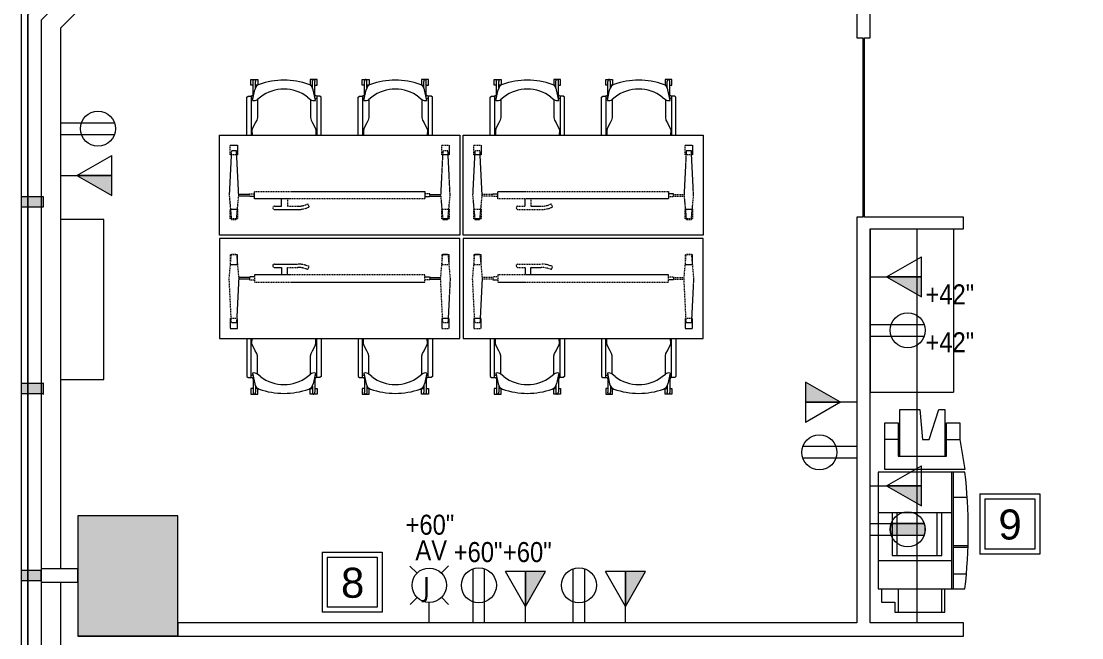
# Model space of a CAD drawing. Header units: inches. Extents: x 1 to 4574, y -953 to 1388.
# Drawn here: x 1012.3 to 1330.3, y 1002.3 to 1187 of the extents above; entities that cross this region are included whole.
import ezdxf

# ---------------------------------------------------------------- set-up
doc = ezdxf.new("R2010")
doc.units = ezdxf.units.IN
doc.header["$MEASUREMENT"] = 0
for name, pattern in [('Dash', [0.25, 0.125, -0.125]), ('IMPORT-PHANTOM4', [0.625, 0.3125, -0.0625, 0.0625, -0.0625, 0.0625, -0.0625]), ('Overhead', [0.15625, 0.09375, -0.0625])]:
    doc.linetypes.add(name, pattern=pattern)
for name, color, linetype, lineweight in [('3rd Floor Revit Background_dwg', 8, 'Continuous', 9), ('A-ANNO-NOTE', 131, 'Continuous', 20), ('A-Area', 7, 'IMPORT-PHANTOM4', 9), ('A-FLOR', 192, 'Continuous', 9), ('A-WALL', 113, 'Continuous', 50), ('A-Wall-Exst', 7, 'Continuous', 9), ('AWAEX', 7, 'Continuous', 9), ('E-COMM-IDEN', 2, 'Continuous', 9), ('E-ELEC-FIXT-IDEN', 2, 'Continuous', 9), ('I-FURN', 30, 'Continuous', 9), ('I-FURN-HDLN', 30, 'Continuous', 9), ('I-WALL', 2, 'Continuous', 9), ('MHV', 7, 'Continuous', 9), ('Q-CASE', 31, 'Continuous', 9)]:
    doc.layers.add(name, color=color, linetype=linetype, lineweight=lineweight)
doc.styles.add('Arial', font='arial.ttf', dxfattribs={"height": 9})
doc.styles.add('Arial_3', font='arial.ttf', dxfattribs={"width": 0.85, "height": 6})
doc.styles.add('Tahoma', font='tahoma.ttf', dxfattribs={"height": 6})

# ---------------------------------------------------------------- blocks, each defined once
blk = doc.blocks.new('Training Tables - 30x72-592698-3rd Floor New Construction - Tel_Data_Elec Plan')
at = {"layer": 'I-FURN'}
for p, q in [((-36, 15), (-36, -15)), ((36, 15), (-36, 15)), ((36, -15), (36, 15)), ((-36, -15), (36, -15)), ((-27.85, -15), (-27.85, -26.41)), ((-26.54, -26.71), (-26.54, -15)), ((-26.3, -16.32), (-26.25, -15.29)), ((-26.25, -15.29), (-26.22, -15)), ((-7.15, -15.29), (-7.18, -15)), ((-7.1, -16.32), (-7.15, -15.29)), ((-6.87, -26.71), (-6.87, -15)), ((-5.56, -15), (-5.56, -26.41)), ((5.56, -15), (5.56, -26.41)), ((6.87, -26.71), (6.87, -15)), ((7.1, -16.32), (7.15, -15.29)), ((7.15, -15.29), (7.18, -15)), ((26.25, -15.29), (26.22, -15)), ((26.3, -16.32), (26.25, -15.29)), ((26.54, -26.71), (26.54, -15)), ((27.85, -15), (27.85, -26.41)), ((-26.21, -16.85), (-26.3, -16.32)), ((-25.75, -17.75), (-26.21, -16.85)), ((-25.31, -18.7), (-25.75, -17.75)), ((-24.86, -19.49), (-25.31, -18.7)), ((-8.55, -19.49), (-8.1, -18.7)), ((-8.1, -18.7), (-7.65, -17.75)), ((-7.65, -17.75), (-7.2, -16.85)), ((-7.2, -16.85), (-7.1, -16.32)), ((7.2, -16.85), (7.1, -16.32)), ((7.65, -17.75), (7.2, -16.85)), ((8.1, -18.7), (7.65, -17.75)), ((8.55, -19.49), (8.1, -18.7)), ((24.86, -19.49), (25.31, -18.7)), ((25.31, -18.7), (25.75, -17.75)), ((25.75, -17.75), (26.21, -16.85)), ((26.21, -16.85), (26.3, -16.32)), ((-24.67, -20.24), (-24.86, -19.49)), ((-24.67, -25.69), (-24.67, -20.24)), ((-8.73, -20.24), (-8.55, -19.49)), ((-8.73, -25.69), (-8.73, -20.24)), ((8.73, -20.24), (8.55, -19.49)), ((8.73, -25.69), (8.73, -20.24)), ((24.67, -20.24), (24.86, -19.49)), ((24.67, -25.69), (24.67, -20.24)), ((-26.12, -25.37), (-25.46, -28.6)), ((-7.28, -25.37), (-7.95, -28.6)), ((7.28, -25.37), (7.95, -28.6)), ((26.12, -25.37), (25.46, -28.6)), ((-27.85, -26.41), (-27.48, -26.71)), ((-27.48, -26.71), (-26.54, -26.71)), ((-25.98, -26.05), (-25.98, -31.1)), ((-23.76, -26.39), (-24.67, -25.69)), ((-9.64, -26.39), (-8.73, -25.69)), ((-7.42, -26.05), (-7.42, -31.1)), ((-5.93, -26.71), (-6.87, -26.71)), ((-5.56, -26.41), (-5.93, -26.71)), ((5.56, -26.41), (5.93, -26.71)), ((5.93, -26.71), (6.87, -26.71)), ((7.42, -26.05), (7.42, -31.1)), ((9.64, -26.39), (8.73, -25.69)), ((23.76, -26.39), (24.67, -25.69)), ((25.98, -26.05), (25.98, -31.1)), ((27.48, -26.71), (26.54, -26.71)), ((27.85, -26.41), (27.48, -26.71)), ((-26.63, -30), (-26.63, -31.69)), ((-25.98, -30), (-26.63, -30)), ((-26.63, -31.69), (-24.58, -31.69)), ((-25.98, -31.1), (-25.98, -31.19)), ((-25.98, -31.19), (-25.96, -31.3)), ((-25.96, -31.3), (-25.93, -31.4)), ((-25.93, -31.4), (-25.89, -31.49)), ((-25.89, -31.49), (-25.83, -31.57)), ((-25.83, -31.57), (-25.77, -31.63)), ((-25.77, -31.63), (-25.71, -31.67)), ((-25.71, -31.67), (-25.64, -31.69)), ((-25.64, -31.69), (-25.57, -31.69)), ((-25.57, -31.69), (-25.5, -31.67)), ((-25.5, -31.67), (-25.44, -31.63)), ((-25.44, -31.63), (-25.38, -31.57)), ((-25.38, -31.57), (-25.33, -31.49)), ((-25.33, -31.49), (-25.28, -31.4)), ((-25.28, -31.4), (-25.25, -31.3)), ((-25.25, -31.3), (-25.23, -31.19)), ((-25.23, -29.27), (-25.23, -31.08)), ((-24.58, -30), (-25.23, -30)), ((-25.23, -31.19), (-25.23, -31.08)), ((-24.58, -31.69), (-24.58, -30)), ((-8.82, -30), (-8.18, -30)), ((-8.82, -31.69), (-8.82, -30)), ((-6.78, -31.69), (-8.82, -31.69)), ((-8.18, -29.27), (-8.18, -31.08)), ((-8.18, -31.08), (-8.17, -31.19)), ((-8.17, -31.19), (-8.15, -31.3)), ((-8.15, -31.3), (-8.12, -31.4)), ((-8.12, -31.4), (-8.08, -31.49)), ((-8.08, -31.49), (-8.03, -31.57)), ((-8.03, -31.57), (-7.97, -31.63)), ((-7.97, -31.63), (-7.9, -31.67)), ((-7.9, -31.67), (-7.83, -31.69)), ((-7.83, -31.69), (-7.76, -31.69)), ((-7.76, -31.69), (-7.7, -31.67)), ((-7.7, -31.67), (-7.63, -31.63)), ((-7.63, -31.63), (-7.57, -31.57)), ((-7.57, -31.57), (-7.52, -31.49)), ((-7.52, -31.49), (-7.48, -31.4)), ((-7.48, -31.4), (-7.45, -31.3)), ((-7.45, -31.3), (-7.43, -31.19)), ((-7.43, -31.19), (-7.42, -31.1)), ((-7.42, -30), (-6.78, -30)), ((-6.78, -30), (-6.78, -31.69)), ((6.78, -30), (6.78, -31.69)), ((7.42, -30), (6.78, -30)), ((6.78, -31.69), (8.82, -31.69)), ((7.43, -31.19), (7.42, -31.1)), ((7.45, -31.3), (7.43, -31.19)), ((7.48, -31.4), (7.45, -31.3)), ((7.52, -31.49), (7.48, -31.4)), ((7.57, -31.57), (7.52, -31.49)), ((7.63, -31.63), (7.57, -31.57)), ((7.7, -31.67), (7.63, -31.63)), ((7.76, -31.69), (7.7, -31.67)), ((7.83, -31.69), (7.76, -31.69)), ((7.9, -31.67), (7.83, -31.69)), ((7.97, -31.63), (7.9, -31.67)), ((8.03, -31.57), (7.97, -31.63)), ((8.08, -31.49), (8.03, -31.57)), ((8.12, -31.4), (8.08, -31.49)), ((8.15, -31.3), (8.12, -31.4)), ((8.17, -31.19), (8.15, -31.3)), ((8.18, -31.08), (8.17, -31.19)), ((8.18, -29.27), (8.18, -31.08)), ((8.82, -30), (8.18, -30)), ((8.82, -31.69), (8.82, -30)), ((24.58, -30), (25.23, -30)), ((24.58, -31.69), (24.58, -30)), ((26.63, -31.69), (24.58, -31.69)), ((25.23, -29.27), (25.23, -31.08)), ((25.23, -31.19), (25.23, -31.08)), ((25.25, -31.3), (25.23, -31.19)), ((25.28, -31.4), (25.25, -31.3)), ((25.33, -31.49), (25.28, -31.4)), ((25.38, -31.57), (25.33, -31.49)), ((25.44, -31.63), (25.38, -31.57)), ((25.5, -31.67), (25.44, -31.63)), ((25.57, -31.69), (25.5, -31.67)), ((25.64, -31.69), (25.57, -31.69)), ((25.71, -31.67), (25.64, -31.69)), ((25.77, -31.63), (25.71, -31.67)), ((25.83, -31.57), (25.77, -31.63)), ((25.89, -31.49), (25.83, -31.57)), ((25.93, -31.4), (25.89, -31.49)), ((25.96, -31.3), (25.93, -31.4)), ((25.98, -31.19), (25.96, -31.3)), ((25.98, -30), (26.63, -30)), ((25.98, -31.1), (25.98, -31.19)), ((26.63, -30), (26.63, -31.69))]:
    blk.add_line(p, q, dxfattribs=at)
for centre, radius, start, end in [((-25.73, -27.07), 1.74, 52.4563, 103.0064), ((-7.67, -27.07), 1.74, 76.9936, 127.5437), ((7.67, -27.07), 1.74, 52.4563, 103.0064), ((25.73, -27.07), 1.74, 76.9936, 127.5437), ((-26.64, -25.1), 0.933, 276.1183, 310.6025), ((-26.76, -27.75), 1.05, 42.6215, 77.957), ((-23.48, -28.29), 2, 188.9172, 250.5327), ((-16.7, -17.2), 11.59, 232.4563, 307.5437), ((-9.92, -28.29), 2, 289.4673, 351.0828), ((-6.65, -27.75), 1.05, 102.043, 137.3785), ((-6.77, -25.1), 0.933, 229.3975, 263.8817), ((6.77, -25.1), 0.933, 276.1183, 310.6025), ((6.65, -27.75), 1.05, 42.6215, 77.957), ((9.92, -28.29), 2, 188.9172, 250.5327), ((16.7, -17.2), 11.59, 232.4563, 307.5437), ((23.48, -28.29), 2, 289.4673, 351.0828), ((26.76, -27.75), 1.05, 102.043, 137.3785), ((26.64, -25.1), 0.933, 229.3975, 263.8817), ((-16.7, -9.11), 22.34, 250.5327, 289.4673), ((16.7, -9.11), 22.34, 250.5327, 289.4673)]:
    blk.add_arc(centre, radius, start, end, dxfattribs=at)
at = {"layer": 'I-FURN-HDLN', "linetype": 'Dash'}
for p, q in [((-33.13, 3), (-32.47, 10.3)), ((-32.8, 10.12), (-32.8, 7.16)), ((-30.6, 10.12), (-32.8, 10.12)), ((-32.47, 10.3), (-30.93, 10.3)), ((-30.93, 10.3), (-30.27, 3)), ((-30.6, 7.16), (-30.6, 10.12)), ((30.27, 3), (30.93, 10.3)), ((32.8, 10.12), (30.6, 10.12)), ((30.6, 10.12), (30.6, 7.16)), ((30.93, 10.3), (32.47, 10.3)), ((32.47, 10.3), (33.13, 3)), ((32.8, 7.16), (32.8, 10.12)), ((-32.8, 7.16), (-30.6, 7.16)), ((-19.56, 7.3), (-12.56, 7.3)), ((-9.57, 5.63), (-9.15, 6.54)), ((30.6, 7.16), (32.8, 7.16)), ((-27.07, 3.25), (-30.29, 3.25)), ((-27.07, 3.43), (-27.07, 2.57)), ((-25.57, 3.43), (-27.07, 3.43)), ((-25.57, 4.11), (-25.57, 1.89)), ((25.58, 4.11), (-25.57, 4.11)), ((-19.56, 6.3), (-17.4, 6.3)), ((-17.4, 6.3), (-17.4, 4.11)), ((-15.64, 6.3), (-12.56, 6.3)), ((-15.64, 4.11), (-15.64, 6.3)), ((25.58, 1.89), (25.58, 4.11)), ((25.58, 3.43), (27.08, 3.43)), ((27.08, 3.43), (27.08, 2.57)), ((27.08, 3.25), (30.29, 3.25)), ((-32.47, -10.29), (-33.13, 3)), ((-30.27, 3), (-30.93, -10.29)), ((-27.07, 2.75), (-30.28, 2.75)), ((-27.07, 2.57), (-25.57, 2.57)), ((-25.57, 1.89), (25.58, 1.89)), ((27.08, 2.57), (25.58, 2.57)), ((27.08, 2.75), (30.28, 2.75)), ((30.93, -10.29), (30.27, 3)), ((33.13, 3), (32.47, -10.29)), ((-32.8, -9.05), (-32.8, -12.01)), ((-30.6, -9.05), (-32.8, -9.05)), ((-30.6, -12.01), (-30.6, -9.05)), ((32.8, -9.05), (30.6, -9.05)), ((30.6, -9.05), (30.6, -12.01)), ((32.8, -12.01), (32.8, -9.05)), ((-32.8, -12.01), (-30.6, -12.01)), ((-30.93, -10.29), (-32.47, -10.29)), ((30.6, -12.01), (32.8, -12.01)), ((32.47, -10.29), (30.93, -10.29))]:
    blk.add_line(p, q, dxfattribs=at)
for centre, radius, start, end in [((-19.56, 6.8), 0.5, 90, 270), ((-12.56, -0.7), 8, 64.7939, 90), ((-12.56, -0.7), 7, 64.7589, 90)]:
    blk.add_arc(centre, radius, start, end, dxfattribs=at)
blk = doc.blocks.new('Training Tables - 30x72-1695247-3rd Floor New Construction - Tel_Data_Elec Plan')
at = {"layer": 'I-FURN'}
for p, q in [((-26.63, 31.69), (-24.58, 31.69)), ((-26.63, 30), (-26.63, 31.69)), ((-25.98, 30), (-26.63, 30)), ((-25.98, 31.19), (-25.96, 31.3)), ((-25.98, 31.1), (-25.98, 31.19)), ((-25.98, 26.05), (-25.98, 31.1)), ((-25.96, 31.3), (-25.93, 31.4)), ((-25.93, 31.4), (-25.89, 31.49)), ((-25.89, 31.49), (-25.83, 31.57)), ((-25.83, 31.57), (-25.77, 31.63)), ((-25.77, 31.63), (-25.71, 31.67)), ((-25.71, 31.67), (-25.64, 31.69)), ((-25.64, 31.69), (-25.57, 31.69)), ((-25.57, 31.69), (-25.5, 31.67)), ((-25.5, 31.67), (-25.44, 31.63)), ((-25.44, 31.63), (-25.38, 31.57)), ((-25.38, 31.57), (-25.33, 31.49)), ((-25.33, 31.49), (-25.28, 31.4)), ((-25.28, 31.4), (-25.25, 31.3)), ((-25.25, 31.3), (-25.23, 31.19)), ((-25.23, 31.19), (-25.23, 31.08)), ((-25.23, 29.27), (-25.23, 31.08)), ((-24.58, 30), (-25.23, 30)), ((-24.58, 31.69), (-24.58, 30)), ((-8.82, 31.69), (-8.82, 30)), ((-6.78, 31.69), (-8.82, 31.69)), ((-8.82, 30), (-8.18, 30)), ((-8.18, 31.08), (-8.17, 31.19)), ((-8.18, 29.27), (-8.18, 31.08)), ((-8.17, 31.19), (-8.15, 31.3)), ((-8.15, 31.3), (-8.12, 31.4)), ((-8.12, 31.4), (-8.08, 31.49)), ((-8.08, 31.49), (-8.03, 31.57)), ((-8.03, 31.57), (-7.97, 31.63)), ((-7.97, 31.63), (-7.9, 31.67)), ((-7.9, 31.67), (-7.83, 31.69)), ((-7.83, 31.69), (-7.76, 31.69)), ((-7.76, 31.69), (-7.7, 31.67)), ((-7.7, 31.67), (-7.63, 31.63)), ((-7.63, 31.63), (-7.57, 31.57)), ((-7.57, 31.57), (-7.52, 31.49)), ((-7.52, 31.49), (-7.48, 31.4)), ((-7.48, 31.4), (-7.45, 31.3)), ((-7.45, 31.3), (-7.43, 31.19)), ((-7.43, 31.19), (-7.42, 31.1)), ((-7.42, 26.05), (-7.42, 31.1)), ((-7.42, 30), (-6.78, 30)), ((-6.78, 30), (-6.78, 31.69)), ((6.78, 31.69), (8.82, 31.69)), ((6.78, 30), (6.78, 31.69)), ((7.42, 30), (6.78, 30)), ((7.43, 31.19), (7.42, 31.1)), ((7.42, 26.05), (7.42, 31.1)), ((7.45, 31.3), (7.43, 31.19)), ((7.48, 31.4), (7.45, 31.3)), ((7.52, 31.49), (7.48, 31.4)), ((7.57, 31.57), (7.52, 31.49)), ((7.63, 31.63), (7.57, 31.57)), ((7.7, 31.67), (7.63, 31.63)), ((7.76, 31.69), (7.7, 31.67)), ((7.83, 31.69), (7.76, 31.69)), ((7.9, 31.67), (7.83, 31.69)), ((7.97, 31.63), (7.9, 31.67)), ((8.03, 31.57), (7.97, 31.63)), ((8.08, 31.49), (8.03, 31.57)), ((8.12, 31.4), (8.08, 31.49)), ((8.15, 31.3), (8.12, 31.4)), ((8.17, 31.19), (8.15, 31.3)), ((8.18, 31.08), (8.17, 31.19)), ((8.18, 29.27), (8.18, 31.08)), ((8.82, 30), (8.18, 30)), ((8.82, 31.69), (8.82, 30)), ((24.58, 31.69), (24.58, 30)), ((26.63, 31.69), (24.58, 31.69)), ((24.58, 30), (25.23, 30)), ((25.25, 31.3), (25.23, 31.19)), ((25.23, 31.19), (25.23, 31.08)), ((25.23, 29.27), (25.23, 31.08)), ((25.28, 31.4), (25.25, 31.3)), ((25.33, 31.49), (25.28, 31.4)), ((25.38, 31.57), (25.33, 31.49)), ((25.44, 31.63), (25.38, 31.57)), ((25.5, 31.67), (25.44, 31.63)), ((25.57, 31.69), (25.5, 31.67)), ((25.64, 31.69), (25.57, 31.69)), ((25.71, 31.67), (25.64, 31.69)), ((25.77, 31.63), (25.71, 31.67)), ((25.83, 31.57), (25.77, 31.63)), ((25.89, 31.49), (25.83, 31.57)), ((25.93, 31.4), (25.89, 31.49)), ((25.96, 31.3), (25.93, 31.4)), ((25.98, 31.19), (25.96, 31.3)), ((25.98, 31.1), (25.98, 31.19)), ((25.98, 26.05), (25.98, 31.1)), ((25.98, 30), (26.63, 30)), ((26.63, 30), (26.63, 31.69)), ((-27.85, 26.41), (-27.48, 26.71)), ((-27.85, 15), (-27.85, 26.41)), ((-27.48, 26.71), (-26.54, 26.71)), ((-26.54, 26.71), (-26.54, 15)), ((-26.12, 25.37), (-25.46, 28.6)), ((-23.76, 26.39), (-24.67, 25.69)), ((-24.67, 25.69), (-24.67, 20.24)), ((-9.64, 26.39), (-8.73, 25.69)), ((-8.73, 25.69), (-8.73, 20.24)), ((-7.28, 25.37), (-7.95, 28.6)), ((-6.87, 26.71), (-6.87, 15)), ((-5.93, 26.71), (-6.87, 26.71)), ((-5.56, 26.41), (-5.93, 26.71)), ((-5.56, 15), (-5.56, 26.41)), ((5.56, 26.41), (5.93, 26.71)), ((5.56, 15), (5.56, 26.41)), ((5.93, 26.71), (6.87, 26.71)), ((6.87, 26.71), (6.87, 15)), ((7.28, 25.37), (7.95, 28.6)), ((9.64, 26.39), (8.73, 25.69)), ((8.73, 25.69), (8.73, 20.24)), ((23.76, 26.39), (24.67, 25.69)), ((24.67, 25.69), (24.67, 20.24)), ((26.12, 25.37), (25.46, 28.6)), ((26.54, 26.71), (26.54, 15)), ((27.48, 26.71), (26.54, 26.71)), ((27.85, 26.41), (27.48, 26.71)), ((27.85, 15), (27.85, 26.41)), ((-24.86, 19.49), (-25.31, 18.7)), ((-24.67, 20.24), (-24.86, 19.49)), ((-8.73, 20.24), (-8.55, 19.49)), ((-8.55, 19.49), (-8.1, 18.7)), ((8.55, 19.49), (8.1, 18.7)), ((8.73, 20.24), (8.55, 19.49)), ((24.67, 20.24), (24.86, 19.49)), ((24.86, 19.49), (25.31, 18.7)), ((-26.21, 16.85), (-26.3, 16.32)), ((-26.3, 16.32), (-26.25, 15.29)), ((-25.75, 17.75), (-26.21, 16.85)), ((-25.31, 18.7), (-25.75, 17.75)), ((-8.1, 18.7), (-7.65, 17.75)), ((-7.65, 17.75), (-7.2, 16.85)), ((-7.2, 16.85), (-7.1, 16.32)), ((-7.1, 16.32), (-7.15, 15.29)), ((7.2, 16.85), (7.1, 16.32)), ((7.1, 16.32), (7.15, 15.29)), ((7.65, 17.75), (7.2, 16.85)), ((8.1, 18.7), (7.65, 17.75)), ((25.31, 18.7), (25.75, 17.75)), ((25.75, 17.75), (26.21, 16.85)), ((26.21, 16.85), (26.3, 16.32)), ((26.3, 16.32), (26.25, 15.29)), ((-36, -15), (-36, 15)), ((-36, 15), (36, 15)), ((-26.25, 15.29), (-26.22, 15)), ((-7.15, 15.29), (-7.18, 15)), ((7.15, 15.29), (7.18, 15)), ((26.25, 15.29), (26.22, 15)), ((36, 15), (36, -15)), ((36, -15), (-36, -15))]:
    blk.add_line(p, q, dxfattribs=at)
for centre, radius, start, end in [((-23.48, 28.29), 2, 109.4673, 171.0828), ((-16.7, 9.11), 22.34, 70.5327, 109.4673), ((-16.7, 17.2), 11.59, 52.4563, 127.5437), ((-9.92, 28.29), 2, 8.9172, 70.5327), ((9.92, 28.29), 2, 109.4673, 171.0828), ((16.7, 9.11), 22.34, 70.5327, 109.4673), ((16.7, 17.2), 11.59, 52.4563, 127.5437), ((23.48, 28.29), 2, 8.9172, 70.5327), ((-26.76, 27.75), 1.05, 282.043, 317.3785), ((-26.64, 25.1), 0.933, 49.3975, 83.8817), ((-25.73, 27.07), 1.74, 256.9936, 307.5437), ((-7.67, 27.07), 1.74, 232.4563, 283.0064), ((-6.65, 27.75), 1.05, 222.6215, 257.957), ((-6.77, 25.1), 0.933, 96.1183, 130.6025), ((6.65, 27.75), 1.05, 282.043, 317.3785), ((6.77, 25.1), 0.933, 49.3975, 83.8817), ((7.67, 27.07), 1.74, 256.9936, 307.5437), ((25.73, 27.07), 1.74, 232.4563, 283.0064), ((26.76, 27.75), 1.05, 222.6215, 257.957), ((26.64, 25.1), 0.933, 96.1183, 130.6025)]:
    blk.add_arc(centre, radius, start, end, dxfattribs=at)
at = {"layer": 'I-FURN-HDLN', "linetype": 'Dash'}
for p, q in [((-32.47, 10.29), (-33.13, -3)), ((-32.8, 9.05), (-32.8, 12.01)), ((-32.8, 12.01), (-30.6, 12.01)), ((-30.93, 10.29), (-32.47, 10.29)), ((-30.27, -3), (-30.93, 10.29)), ((-30.6, 12.01), (-30.6, 9.05)), ((30.93, 10.29), (30.27, -3)), ((30.6, 12.01), (32.8, 12.01)), ((30.6, 9.05), (30.6, 12.01)), ((32.47, 10.29), (30.93, 10.29)), ((33.13, -3), (32.47, 10.29)), ((32.8, 12.01), (32.8, 9.05)), ((-30.6, 9.05), (-32.8, 9.05)), ((32.8, 9.05), (30.6, 9.05)), ((-33.13, -3), (-32.47, -10.3)), ((-30.93, -10.3), (-30.27, -3)), ((-27.07, -2.75), (-30.28, -2.75)), ((-27.07, -2.57), (-25.57, -2.57)), ((-27.07, -3.43), (-27.07, -2.57)), ((-25.57, -4.11), (-25.57, -1.89)), ((-25.57, -1.89), (25.58, -1.89)), ((25.58, -1.89), (25.58, -4.11)), ((27.08, -2.57), (25.58, -2.57)), ((27.08, -3.43), (27.08, -2.57)), ((27.08, -2.75), (30.28, -2.75)), ((30.27, -3), (30.93, -10.3)), ((32.47, -10.3), (33.13, -3)), ((-27.07, -3.25), (-30.29, -3.25)), ((-25.57, -3.43), (-27.07, -3.43)), ((25.58, -4.11), (-25.57, -4.11)), ((-19.56, -6.3), (-17.4, -6.3)), ((-17.4, -6.3), (-17.4, -4.11)), ((-15.64, -4.11), (-15.64, -6.3)), ((-15.64, -6.3), (-12.56, -6.3)), ((-9.57, -5.63), (-9.15, -6.54)), ((25.58, -3.43), (27.08, -3.43)), ((27.08, -3.25), (30.29, -3.25)), ((-32.8, -10.12), (-32.8, -7.16)), ((-32.8, -7.16), (-30.6, -7.16)), ((-30.6, -7.16), (-30.6, -10.12)), ((-19.56, -7.3), (-12.56, -7.3)), ((30.6, -7.16), (32.8, -7.16)), ((30.6, -10.12), (30.6, -7.16)), ((32.8, -7.16), (32.8, -10.12)), ((-30.6, -10.12), (-32.8, -10.12)), ((-32.47, -10.3), (-30.93, -10.3)), ((32.8, -10.12), (30.6, -10.12)), ((30.93, -10.3), (32.47, -10.3))]:
    blk.add_line(p, q, dxfattribs=at)
for centre, radius, start, end in [((-19.56, -6.8), 0.5, 90, 270), ((-12.56, 0.7), 7, 270, 295.2411), ((-12.56, 0.7), 8, 270, 295.2061)]:
    blk.add_arc(centre, radius, start, end, dxfattribs=at)
blk = doc.blocks.new('Copiers _ Printers - Copier - 60x27-V5-3rd Floor New Construction - Tel_Data_Elec Plan')
at = {"layer": 'I-FURN'}
for p, q in [((9.86, 11.5), (9.86, 15.92)), ((10.36, 11.5), (10.36, 15.92)), ((-26.89, 13.5), (-21.89, 13.5)), ((-26.89, 9.5), (-26.89, 13.5)), ((-21.89, 13.5), (-12.89, 15)), ((-21.89, 9.5), (-21.89, 13.5)), ((-12.89, 15), (-12.89, 0.62)), ((-12.14, 15), (-12.14, 0.62)), ((-4.64, 11.5), (-4.64, 15.67)), ((18.36, 11.5), (18.36, 15.45)), ((22.86, 0.62), (22.86, 15)), ((-12.14, 11.5), (22.86, 11.5)), ((-12.14, 11), (22.86, 11)), ((0, 0.62), (0, 11)), ((14.36, 0.62), (14.36, 11)), ((-30.89, 9), (-16.89, 9)), ((-30.89, 7.23), (-30.89, 9)), ((-21.91, 4.29), (-30.89, 7.23)), ((-21.89, 9.5), (-26.89, 9.5)), ((-16.89, 9.5), (-21.89, 9.5)), ((-16.89, 0.62), (-16.89, 9.5)), ((12.87, 8.09), (0, 8.09)), ((0, 6.59), (12.87, 6.59)), ((12.87, 6.59), (12.87, 8.09)), ((12.87, 0.62), (12.87, 6.59)), ((29.86, 9), (22.86, 9)), ((22.86, 8), (29.86, 8)), ((29.86, 0.62), (29.86, 9)), ((-21.91, 2.29), (-21.91, 4.29)), ((-30.89, 1.5), (-21.91, 2.29)), ((-30.89, 0.62), (-30.89, 1.5)), ((-30.89, -4.5), (-30.89, 0.62)), ((-16.89, -5), (-16.89, 0.62)), ((-12.89, 0.62), (-12.89, -9)), ((-12.14, 0.62), (-12.14, -11)), ((0, -11), (0, 0.62)), ((12.87, -5.33), (12.87, 0.62)), ((14.36, -11), (14.36, 0.62)), ((22.86, -11), (22.86, 0.62)), ((29.86, -6), (29.86, 0.62)), ((-16.89, -4.5), (-30.89, -4.5)), ((-26.89, -5), (-21.89, -5)), ((-26.89, -9), (-26.89, -5)), ((-21.89, -5), (-21.89, -9)), ((-21.89, -5), (-16.89, -5)), ((12.87, -5.33), (0, -5.33)), ((12.87, -6.83), (12.87, -5.33)), ((22.86, -5), (29.86, -5)), ((26.86, -6), (29.86, -6)), ((26.86, -10), (26.86, -6)), ((-21.89, -9), (-26.89, -9)), ((-12.89, -9), (-21.89, -9)), ((0, -6.83), (12.87, -6.83)), ((-12.14, -11), (22.86, -11)), ((22.86, -10), (26.86, -10))]:
    blk.add_line(p, q, dxfattribs=at)
blk.add_arc((5.36, -137.63), 153.63, 83.459, 96.541, dxfattribs=at)
blk = doc.blocks.new('Counter Top _No Backsplash_ - Standard Counter Top-2526227-3rd Floor New Construction - Tel_Data_Elec Plan')
at = {"layer": 'Q-CASE', "lineweight": 13}
for p, q in [((-47.26, 14), (-47.26, 25)), ((-47.26, 25), (1.74, 25)), ((1.74, 14), (1.74, 25)), ((-47.26, 0), (-47.26, 14)), ((1.74, 0), (1.74, 14)), ((1.74, 0), (-47.26, 0))]:
    blk.add_line(p, q, dxfattribs=at)
blk = doc.blocks.new('Upper Cabinet - Standard Upper Cabinet-2423421-3rd Floor New Construction - Tel_Data_Elec Plan')
at = {"layer": 'Q-CASE', "linetype": 'Overhead'}
for p, q in [((-47.26, 14), (70.8, 14)), ((-47.26, 0), (-47.26, 14)), ((70.8, 14), (70.8, 0))]:
    blk.add_line(p, q, dxfattribs=at)
at = {"layer": 'Q-CASE', "lineweight": 13}
blk.add_line((70.8, 0), (-47.26, 0), dxfattribs=at)
blk = doc.blocks.new('Base Cabinet - Standard Base Cabinet-2526844-3rd Floor New Construction - Tel_Data_Elec Plan')
at = {"layer": 'Q-CASE', "lineweight": 13}
blk.add_line((48.24, 0), (-0.76, 0), dxfattribs=at)
blk = doc.blocks.new('3rd Floor Revit Background_dwg-1506769-3rd Floor New Construction - Tel_Data_Elec Plan')
at = {"layer": 'AWAEX'}
for points in [[(-858.63, 1131.46), (-858.63, 1134.46), (-865.32, 1134.46), (-865.32, 1131.46)], [(-865.32, 1075.46), (-858.63, 1075.46), (-858.63, 1078.46), (-865.32, 1078.46)], [(-818.32, 1002.78), (-818.32, 1038.78), (-848.32, 1038.78), (-848.32, 1002.78)], [(-865.32, 1019.46), (-859.32, 1019.46), (-859.32, 1022.46), (-865.32, 1022.46)]]:
    blk.add_hatch(color=256, dxfattribs=at).paths.add_polyline_path(points, flags=0)
at = {"layer": 'A-Area', "flags": 128}
for points in [[(1884.9, 180.92), (1805.75, 260.07), (1767.28, 260.07), (1767.28, 298.53), (1688.13, 377.68), (735.1, 377.68), (571.4, 213.99), (494.75, 290.64), (524.68, 320.57), (524.68, 419.78), (401.76, 542.7), (362.39, 542.7), (362.39, 582.06), (243.34, 701.12), (204.04, 701.12), (204.04, 740.42), (84.92, 859.54), (45.55, 859.54), (45.55, 898.9), (-441.32, 1385.78), (-666.56, 1385.78), (-745.3, 1307.04), (-745.3, 1267.7), (-784.64, 1267.7), (-863.31, 1189.03), (-863.31, 289.89), (-745.28, 171.87), (-705.91, 171.87), (-705.91, 132.5), (-587.52, 14.1), (-548.15, 14.1), (-548.15, -25.26), (-39.5, -533.91), (-0.12, -533.91), (-0.12, -573.29), (115.81, -689.22), (514.38, -689.22), (542.18, -661.42), (569.98, -689.22), (1686.6, -689.22), (1766.06, -609.77), (1766.06, -570.38), (1805.44, -570.38), (1884.9, -490.93), (1884.9, 180.92)], [(231.68, -689.22), (115.81, -689.22), (-0.12, -573.29), (-0.12, -533.91), (-39.5, -533.91), (-548.15, -25.26), (-548.15, 14.1), (-587.52, 14.1), (-705.91, 132.5), (-705.91, 171.87), (-745.28, 171.87), (-863.31, 289.89), (-863.31, 1189.03), (-784.64, 1267.7), (-745.3, 1267.7)]]:
    blk.add_lwpolyline(points, dxfattribs=at)
at = {"layer": 'A-Wall-Exst'}
blk.add_line((-853.57, 1134.74), (-853.57, 1131.24), dxfattribs=at)
at = {"layer": 'AWAEX'}
for p, q in [((-863.31, 291.87), (-863.31, 1187.05)), ((-858.63, 1134.46), (-865.32, 1134.46)), ((-865.32, 1134.46), (-865.32, 1131.46)), ((-858.63, 1131.46), (-858.63, 1134.46)), ((-865.32, 1131.46), (-858.63, 1131.46)), ((-858.63, 1078.46), (-865.32, 1078.46)), ((-865.32, 1078.46), (-865.32, 1075.46)), ((-858.63, 1075.21), (-858.63, 1078.71)), ((-858.63, 1075.46), (-858.63, 1078.46)), ((-865.32, 1075.46), (-858.63, 1075.46)), ((-818.32, 1038.78), (-848.32, 1038.78)), ((-848.32, 1038.78), (-848.32, 1002.78)), ((-818.32, 1002.78), (-818.32, 1038.78)), ((-859.32, 1022.46), (-865.32, 1022.46)), ((-865.32, 1022.46), (-865.32, 1019.46)), ((-859.32, 1019.46), (-859.32, 1022.46)), ((-865.32, 1019.46), (-859.32, 1019.46)), ((-853.57, 1018.91), (-853.57, 519.37)), ((-848.32, 1002.78), (-818.32, 1002.78)), ((-818.32, 1002.78), (-848.32, 1002.78))]:
    blk.add_line(p, q, dxfattribs=at)
at = {"layer": 'AWAEX', "flags": 128}
for points in [[(364.39, 582.89), (244.17, 703.12), (206.24, 703.12), (206.24, 741.05), (85.75, 861.54), (47.55, 861.54), (47.55, 899.73), (-440.49, 1387.78), (-667.39, 1387.78), (-747.3, 1307.87), (-747.3, 1269.7), (-785.47, 1269.7), (-865.32, 1189.85), (-865.32, 289.08), (-746.11, 169.87), (-707.91, 169.87), (-707.91, 131.67), (-588.35, 12.1), (-550.15, 12.1), (-550.15, -26.09), (-40.33, -535.91), (3.88, -535.91)], [(-746.3, 1263.7), (-782.98, 1263.7), (-859.32, 1187.36), (-859.32, 1022.91)], [(-746.3, 1257.95), (-780.6, 1257.95), (-853.57, 1184.98), (-853.57, 1022.91)], [(-859.32, 1018.91), (-859.32, 291.56), (-743.62, 175.87), (-701.91, 175.87), (-701.91, 134.16), (-585.86, 18.1), (-544.15, 18.1), (-544.15, -23.61), (-311.41, -256.34)]]:
    blk.add_lwpolyline(points, dxfattribs=at)
at = {"layer": 'MHV', "flags": 128}
blk.add_lwpolyline([(-840.57, 1079.68), (-840.57, 1127.68), (-853.57, 1127.68), (-853.57, 1079.68)], close=True, dxfattribs=at)
blk = doc.blocks.new('FORM Equipment_Fixture Tag - Square-214315-3rd Floor New Construction - Tel_Data_Elec Plan')
at = {"layer": 'A-ANNO-NOTE'}
for p, q in [((-0.09375, 0.09375), (0.09375, 0.09375)), ((-0.09375, 0.09375), (0.09375, 0.09375)), ((-0.09375, 0.09375), (0.09375, 0.09375)), ((-0.09375, 0.09375), (-0.09375, -0.09375)), ((-0.078125, 0.078125), (-0.078125, -0.078125)), ((-0.078125, 0.078125), (0.078125, 0.078125)), ((0.078125, 0.078125), (0.078125, -0.078125)), ((0.09375, 0.09375), (0.09375, -0.09375)), ((0.09375, -0.09375), (-0.09375, -0.09375)), ((0.078125, -0.078125), (-0.078125, -0.078125))]:
    blk.add_line(p, q, dxfattribs=at)

msp = doc.modelspace()

# ---------------------------------------------------------------- hatches: boundary and pattern name
at = {"layer": 'A-ANNO-NOTE', "lineweight": 9}
for points in [[(1039.39, 1134.84), (1039.39, 1140.84), (1028.93, 1140.84)], [(1282.26, 1104.42), (1282.26, 1110.42), (1271.8, 1110.42)], [(1257.96, 1072.84), (1247.5, 1078.84), (1247.5, 1072.84)], [(1282.26, 1041.78), (1282.26, 1047.78), (1271.8, 1047.78)], [(1272.9, 1034.3), (1273.01, 1035.95), (1272.9, 1035.25)], [(1272.96, 1033.84), (1273.01, 1035.95), (1272.91, 1034.19)], [(1273.04, 1033.49), (1273.01, 1035.95), (1272.96, 1033.84)], [(1273.01, 1035.95), (1283.19, 1036.18), (1273.07, 1036.18)], [(1283.25, 1035.95), (1283.19, 1036.18), (1273.01, 1035.95)], [(1273.04, 1033.49), (1283.36, 1035.25), (1273.01, 1035.95)], [(1283.36, 1035.25), (1283.25, 1035.95), (1273.01, 1035.95)], [(1283.22, 1033.49), (1283.36, 1035.25), (1273.04, 1033.49)], [(1283.19, 1036.18), (1273.18, 1036.52), (1273.07, 1036.18)], [(1283.19, 1036.18), (1283.08, 1036.52), (1273.18, 1036.52)], [(1283.22, 1033.49), (1283.29, 1033.84), (1283.36, 1035.25)], [(1283.29, 1033.84), (1283.34, 1034.19), (1283.36, 1035.25)], [(1283.34, 1034.19), (1283.36, 1034.3), (1283.36, 1035.25)], [(1273.18, 1033.04), (1283.22, 1033.49), (1273.04, 1033.49)], [(1283.08, 1033.04), (1283.22, 1033.49), (1273.18, 1033.04)], [(1163.5, 1011.68), (1169.5, 1022.14), (1163.5, 1022.14)], [(1193.5, 1011.68), (1199.5, 1022.14), (1193.5, 1022.14)]]:
    msp.add_hatch(color=256, dxfattribs=at).paths.add_polyline_path(points, flags=0)

# ---------------------------------------------------------------- linework, layer by layer
at = {"layer": 'A-ANNO-NOTE'}
for p, q in [((1024.01, 1156.58), (1040.21, 1156.58)), ((1024.01, 1153.1), (1040.21, 1153.1)), ((1028.93, 1140.84), (1039.39, 1146.84)), ((1039.39, 1134.84), (1039.39, 1146.84)), ((1024.01, 1140.84), (1039.39, 1140.84)), ((1039.39, 1140.84), (1028.93, 1140.84)), ((1028.93, 1140.84), (1039.39, 1134.84)), ((1028.93, 1140.84), (1039.39, 1134.84)), ((1039.39, 1134.84), (1039.39, 1140.84)), ((1271.8, 1110.42), (1282.26, 1116.42)), ((1282.26, 1104.42), (1282.26, 1116.42)), ((1266.88, 1110.42), (1282.26, 1110.42)), ((1282.26, 1110.42), (1271.8, 1110.42)), ((1271.8, 1110.42), (1282.26, 1104.42)), ((1271.8, 1110.42), (1282.26, 1104.42)), ((1282.26, 1104.42), (1282.26, 1110.42)), ((1266.88, 1096.16), (1283.08, 1096.16)), ((1266.88, 1092.68), (1283.08, 1092.68)), ((1247.5, 1078.84), (1247.5, 1072.84)), ((1257.96, 1072.84), (1247.5, 1078.84)), ((1247.5, 1078.84), (1247.5, 1066.84)), ((1257.96, 1072.84), (1247.5, 1078.84)), ((1247.5, 1072.84), (1257.96, 1072.84)), ((1262.88, 1072.84), (1247.5, 1072.84)), ((1257.96, 1072.84), (1247.5, 1066.84)), ((1262.88, 1059.58), (1246.68, 1059.58)), ((1262.88, 1056.1), (1246.68, 1056.1)), ((1271.8, 1047.78), (1282.26, 1053.78)), ((1282.26, 1041.78), (1282.26, 1053.78)), ((1266.88, 1047.78), (1282.26, 1047.78)), ((1282.26, 1047.78), (1271.8, 1047.78)), ((1271.8, 1047.78), (1282.26, 1041.78)), ((1271.8, 1047.78), (1282.26, 1041.78)), ((1282.26, 1041.78), (1282.26, 1047.78)), ((1266.88, 1036.52), (1283.08, 1036.52)), ((1283.08, 1036.52), (1273.18, 1036.52)), ((1266.88, 1033.04), (1283.08, 1033.04)), ((1273.18, 1033.04), (1283.08, 1033.04)), ((1130.96, 1021.64), (1128.83, 1023.76)), ((1138.25, 1021.7), (1140.37, 1023.83)), ((1147.75, 1006.76), (1147.75, 1022.96)), ((1151.24, 1006.76), (1151.24, 1022.96)), ((1163.5, 1011.68), (1157.5, 1022.14)), ((1169.5, 1022.14), (1157.5, 1022.14)), ((1169.5, 1022.14), (1163.5, 1022.14)), ((1163.5, 1022.14), (1163.5, 1011.68)), ((1163.5, 1011.68), (1169.5, 1022.14)), ((1163.5, 1006.76), (1163.5, 1022.14)), ((1163.5, 1011.68), (1169.5, 1022.14)), ((1177.75, 1006.76), (1177.75, 1022.96)), ((1181.24, 1006.76), (1181.24, 1022.96)), ((1193.5, 1011.68), (1187.5, 1022.14)), ((1199.5, 1022.14), (1187.5, 1022.14)), ((1199.5, 1022.14), (1193.5, 1022.14)), ((1193.5, 1022.14), (1193.5, 1011.68)), ((1193.5, 1011.68), (1199.5, 1022.14)), ((1193.5, 1006.76), (1193.5, 1022.14)), ((1193.5, 1011.68), (1199.5, 1022.14)), ((1131.02, 1014.34), (1128.9, 1012.22)), ((1134.63, 1006.78), (1134.63, 1012.87)), ((1138.31, 1014.41), (1140.44, 1012.28))]:
    msp.add_line(p, q, dxfattribs=at)
for centre, radius in [((1035.25, 1154.84), 5.25), ((1278.13, 1094.42), 5.25), ((1251.64, 1057.84), 5.25), ((1278.13, 1034.78), 5.25), ((1134.63, 1018.02), 5.16), ((1149.5, 1018.01), 5.25), ((1179.5, 1018.01), 5.25)]:
    msp.add_circle(centre, radius, dxfattribs=at)
for start, end in [(160.6207, 199.3793), (340.6207, 19.3793)]:
    msp.add_arc((1278.13, 1034.78), 5.25, start, end, dxfattribs=at)
at = {"layer": 'A-FLOR', "lineweight": 13}
for p, q in [((1018.26, 1187.36), (1018.26, 1022.91)), ((1018.26, 1018.91), (1018.26, 291.55))]:
    msp.add_line(p, q, dxfattribs=at)
at = {"layer": 'A-WALL', "color": 250, "lineweight": 20}
for p, q in [((1262.88, 1194.07), (1262.88, 1182.07)), ((1266.88, 1182.07), (1266.88, 1194.07)), ((1262.88, 1182.07), (1264.63, 1182.07)), ((1265.13, 1182.07), (1266.88, 1182.07)), ((1264.63, 1128.34), (1262.88, 1128.34)), ((1262.88, 1128.34), (1262.88, 1006.78)), ((1266.88, 1128.34), (1265.13, 1128.34)), ((1266.88, 1006.78), (1266.88, 1124.84)), ((1029.26, 1022.91), (1018.26, 1022.91)), ((1018.26, 1022.91), (1018.26, 1018.91)), ((1029.26, 1018.91), (1029.26, 1022.91)), ((1018.26, 1018.91), (1029.26, 1018.91)), ((1262.88, 1006.78), (1059.26, 1006.78)), ((1059.26, 1006.78), (1059.26, 1002.78)), ((1294.88, 1006.78), (1266.88, 1006.78)), ((1294.88, 1002.78), (1294.88, 1006.78)), ((1059.26, 1002.78), (1294.88, 1002.78))]:
    msp.add_line(p, q, dxfattribs=at)
at = {"layer": 'I-WALL', "color": 250, "lineweight": 20}
for p, q in [((1264.63, 1182.07), (1264.63, 1128.34)), ((1265.13, 1128.34), (1265.13, 1182.07)), ((1294.88, 1128.34), (1266.88, 1128.34)), ((1294.88, 1124.84), (1294.88, 1128.34)), ((1266.88, 1124.84), (1294.88, 1124.84))]:
    msp.add_line(p, q, dxfattribs=at)

# ---------------------------------------------------------------- block references
at = {"layer": '3rd Floor Revit Background_dwg', "color": 7}
msp.add_blockref('3rd Floor Revit Background_dwg-1506769-3rd Floor New Construction - Tel_Data_Elec Plan', (1877.58, 0), dxfattribs=at)
at = {"layer": 'A-ANNO-NOTE', "xscale": 96, "yscale": 96, "zscale": 96}
for p in [(1308.7, 1036.37), (1111.55, 1018.91)]:
    msp.add_blockref('FORM Equipment_Fixture Tag - Square-214315-3rd Floor New Construction - Tel_Data_Elec Plan', p, dxfattribs=at)
at = {"layer": 'I-FURN'}
for name, p in [('Training Tables - 30x72-1695247-3rd Floor New Construction - Tel_Data_Elec Plan', (1107.76, 1137.92)), ('Training Tables - 30x72-1695247-3rd Floor New Construction - Tel_Data_Elec Plan', (1180.76, 1137.92)), ('Training Tables - 30x72-592698-3rd Floor New Construction - Tel_Data_Elec Plan', (1107.76, 1106.97)), ('Training Tables - 30x72-592698-3rd Floor New Construction - Tel_Data_Elec Plan', (1180.76, 1106.97))]:
    msp.add_blockref(name, p, dxfattribs=at)
at = {"layer": 'I-FURN', "rotation": 269.9999999999997}
msp.add_blockref('Copiers _ Printers - Copier - 60x27-V5-3rd Floor New Construction - Tel_Data_Elec Plan', (1280.26, 1039.78), dxfattribs=at)
at = {"layer": 'Q-CASE', "lineweight": 13}
for name, p, rotation in [('Counter Top _No Backsplash_ - Standard Counter Top-2526227-3rd Floor New Construction - Tel_Data_Elec Plan', (1266.88, 1077.58), 270.0000000000003), ('Upper Cabinet - Standard Upper Cabinet-2423421-3rd Floor New Construction - Tel_Data_Elec Plan', (1266.88, 1077.58), 270.0000000000003), ('Base Cabinet - Standard Base Cabinet-2526844-3rd Floor New Construction - Tel_Data_Elec Plan', (1266.88, 1076.6), 89.99999999999993)]:
    msp.add_blockref(name, p, dxfattribs=dict(at, rotation=rotation))

# ---------------------------------------------------------------- texts
at = {"layer": 'A-ANNO-NOTE', "lineweight": 9, "char_height": 9, "width": 8.3742, "attachment_point": 2, "line_spacing_factor": 0.941778, "style": 'Arial'}
for s, insert in [('9', (1308.81, 1040.73)), ('8', (1111.65, 1023.27))]:
    msp.add_mtext(s, dxfattribs=dict(at, insert=insert))
at = {"layer": 'A-ANNO-NOTE', "lineweight": 9, "insert": (1132.73, 1020.54), "char_height": 6, "width": 4.1208, "attachment_point": 1, "style": 'Tahoma'}
msp.add_mtext('J', dxfattribs=at)
at = {"layer": 'E-COMM-IDEN', "char_height": 6, "width": 17.336, "attachment_point": 2, "line_spacing_factor": 0.941778, "style": 'Arial_3'}
for s, insert in [('+42"', (1290.74, 1108.19)), ('+60"', (1164.03, 1030.97))]:
    msp.add_mtext(s, dxfattribs=dict(at, insert=insert))
at = {"layer": 'E-ELEC-FIXT-IDEN', "char_height": 6, "attachment_point": 2, "line_spacing_factor": 0.941778, "style": 'Arial_3'}
for s, insert, width in [('+42"', (1290.74, 1093.84), 17.336), ('+60"', (1134.82, 1039.17), 17.336), ('AV', (1135.22, 1031.51), 11.3125), ('+60"', (1149.27, 1030.97), 17.336)]:
    msp.add_mtext(s, dxfattribs=dict(at, insert=insert, width=width))

doc.saveas('drawing.dxf')
